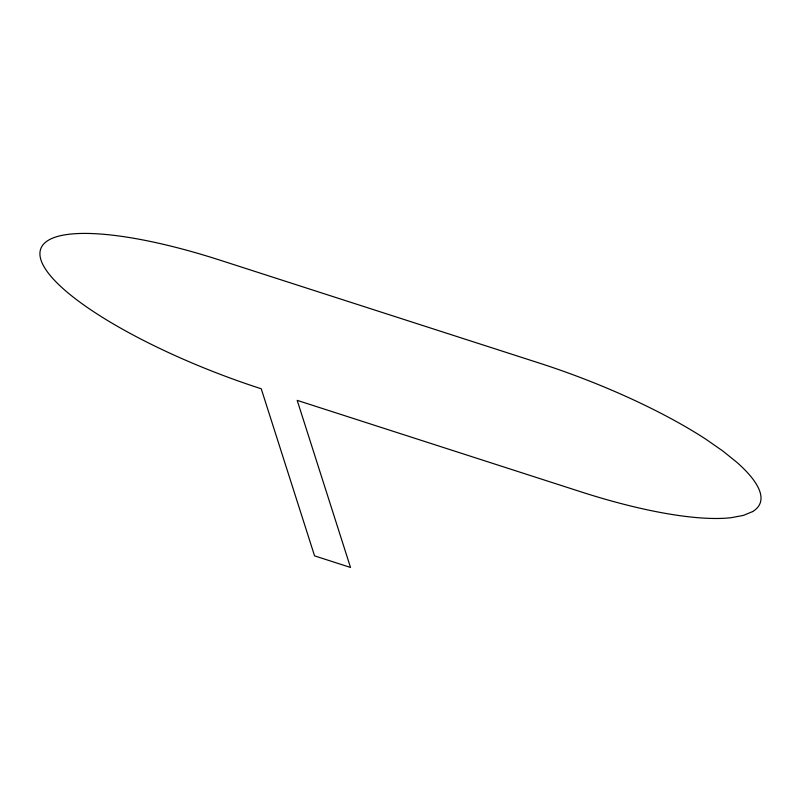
<?xml version="1.0" encoding="UTF-8"?>
<svg xmlns="http://www.w3.org/2000/svg" width="801" height="801" viewBox="0 0 801 801"><rect width="100%" height="100%" fill="white"/><g stroke="black" fill="none" stroke-linecap="round" stroke-linejoin="round"><path stroke-width="1.2" d="M752.63 511.569L743.478 515.383L731.193 517.696A213.727 53.877 20.8 0 1 580.775 491.774L297.191 400.36L350.518 567.458L314.573 555.874L261.236 388.775A213.727 53.877 20.8 0 1 41.021 260.135A213.727 53.877 20.8 0 1 220.225 260.235L539.764 363.233A213.727 53.877 20.8 0 1 706.222 439.449L722.973 451.123L736.93 462.387A213.727 53.877 20.8 0 1 752.63 511.569"/></g></svg>
